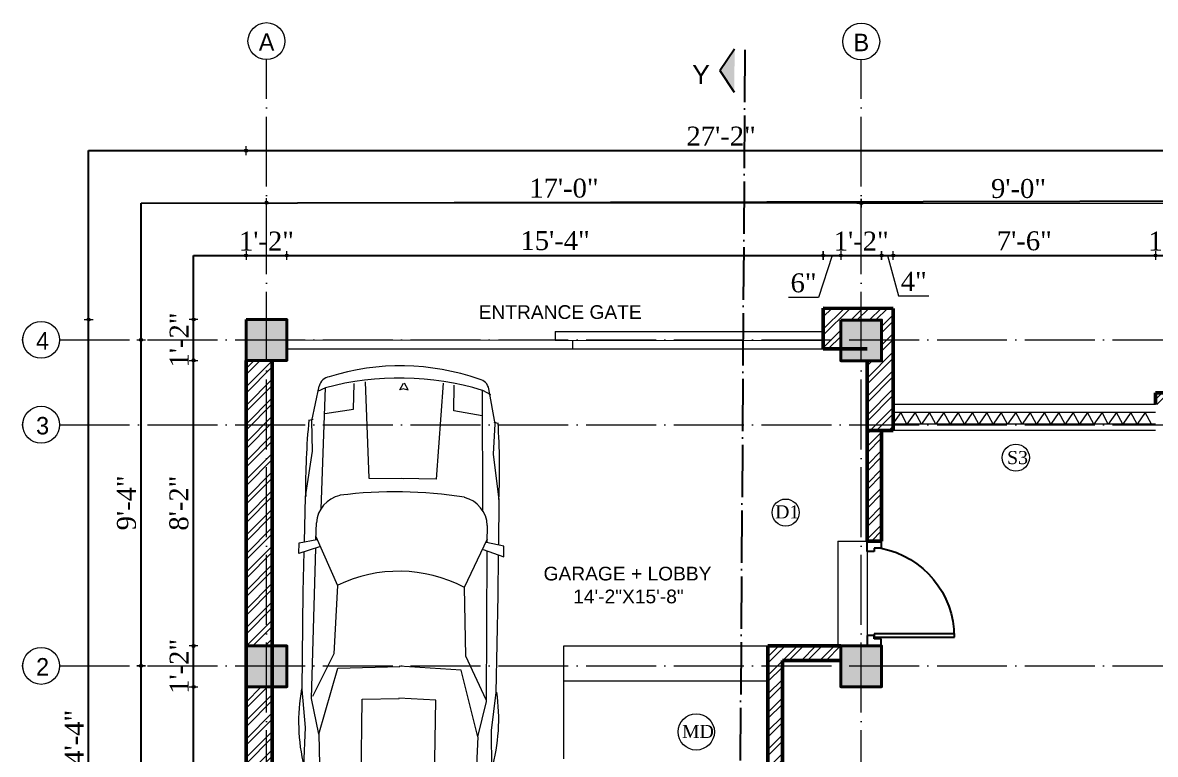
# Model space of a CAD drawing. Header units: inches. Extents: x 153221 to 157601, y -20468 to 0.
# Drawn here: x 153976 to 154364.6, y -18753.9 to -18502.6 of the extents above; entities that cross this region are included whole.
import ezdxf

# ---------------------------------------------------------------- set-up
doc = ezdxf.new("R2010")
doc.units = ezdxf.units.IN
doc.header["$MEASUREMENT"] = 0
doc.header["$PDMODE"] = 99
doc.linetypes.add('ACAD_ISO04W100', pattern=[30, 24, -3, 0, -3])
for name, color, linetype, lineweight in [('CENTER  LINE RA', 10, 'ACAD_ISO04W100', 20), ('CONC. OUTLINE RA', 150, 'Continuous', 40), ('door', 170, 'Continuous', 25), ('DOOR-WIN RA', 3, 'Continuous', 20), ('ELE2 RA', 130, 'Continuous', 20), ('elev 2', 20, 'Continuous', 25), ('Furniture', 22, 'Continuous', 13), ('Hatch', 254, 'Continuous', 9), ('HATCH RA', 8, 'Continuous', 5), ('Text', 7, 'Continuous', 18), ('TEXTLAYER', 7, 'Continuous', 18), ('WALL RA', 42, 'Continuous', 50)]:
    doc.layers.add(name, color=color, linetype=linetype, lineweight=lineweight)
for name, color, linetype in [('Column & Beam', 7, 'Continuous'), ('IN-WALL', 1, 'Continuous'), ('lettring', 7, 'Continuous')]:
    doc.layers.add(name, color=color, linetype=linetype)
doc.styles.add('DIM', font='dutch.ttf')
doc.styles.get("Standard").update_dxf_attribs({"font": 'arial.ttf'})
doc.styles.add('titles', font='GOTHICB.TTF')
doc.dimstyles.new('Copy of DIM 8', dxfattribs={"dimtxt": 6.5, "dimasz": 1, "dimexe": 6, "dimexo": 18, "dimgap": 1.6875, "dimtad": 1, "dimdec": 0, "dimzin": 3, "dimdsep": 46, "dimlunit": 4, "dimtxsty": 'DIM', "dimblk": 'dot 2', "dimcen": 0.09375, "dimse1": 1, "dimse2": 1, "dimclrd": 1, "dimclre": 1, "dimclrt": 256, "dimadec": 0, "dimazin": 0, "dimtfac": 0.75, "dimtdec": 0, "dimtix": 1, "dimtmove": 1, "dimatfit": 3, "dimldrblk": 'DOT', "dimfxl": 1, "dimtolj": 1, "dimtzin": 0, "dimlwd": 9, "dimlwe": 9, "dimarcsym": 0})
pattern_1 = [(45, (5959.903, -3873.081), (-3.18198052, 3.18198052), []), (45, (5962.0244, -3873.081), (-3.18198052, 3.18198052), [])]
pattern_2 = [(45, (-3431.4382, 0), (-3.18198052, 3.18198052), []), (45, (-3429.317, 0), (-3.18198052, 3.18198052), [])]

# ---------------------------------------------------------------- blocks, each defined once
blk = doc.blocks.new('A$C09e26c44')
at = {"layer": 'Furniture'}
for p, q in [((35.19, 156), (4.65, 154.73)), ((35.08, 156), (65.62, 154.73)), ((4.65, 154.73), (2.9, 138.03)), ((65.62, 154.73), (67.37, 138.03)), ((3.95, 150.37), (35.31, 151.17)), ((4.04, 150.5), (5.75, 147.13)), ((66.33, 150.37), (34.96, 151.17)), ((66.23, 150.5), (64.53, 147.13)), ((5.75, 147.13), (35.28, 147.14)), ((7.86, 126.92), (8.57, 147.13)), ((64.53, 147.13), (34.99, 147.14)), ((62.41, 126.92), (61.7, 147.13)), ((22.56, 142.93), (22.51, 114.64)), ((47.71, 142.93), (47.76, 114.64)), ((2.9, 138.03), (3.23, 124.74)), ((67.37, 138.03), (67.04, 124.74)), ((3.23, 124.74), (1.88, 111.64)), ((7.86, 126.92), (5.15, 114.78)), ((7.86, 126.92), (13.99, 104.19)), ((62.41, 126.92), (56.28, 104.19)), ((62.41, 126.92), (65.12, 114.78)), ((67.04, 124.74), (68.4, 111.64)), ((5.15, 114.78), (5.71, 63.1)), ((12.57, 99.21), (5.39, 114.07)), ((22.51, 114.64), (35.18, 114.18)), ((47.76, 114.64), (35.09, 114.18)), ((57.7, 99.21), (64.88, 114.07)), ((65.12, 114.78), (64.56, 63.1)), ((1.88, 111.64), (1.65, 78.17)), ((68.4, 111.64), (68.62, 78.17)), ((13.99, 104.19), (35.27, 103.19)), ((56.28, 104.19), (35, 103.19)), ((13.39, 75.75), (12.57, 99.21)), ((56.88, 75.75), (57.7, 99.21)), ((1.65, 78.17), (1.76, 64.44)), ((68.62, 78.17), (68.51, 64.44)), ((5.75, 59.03), (13.39, 75.75)), ((64.52, 59.03), (56.88, 75.75)), ((7.07, 62.63), (0, 65.04)), ((0, 65.04), (0.01, 61.32)), ((63.2, 62.63), (70.27, 65.04)), ((70.27, 65.04), (70.27, 61.32)), ((0.01, 61.32), (6.05, 60.16)), ((1.79, 60.98), (1.91, 45.47)), ((5.74, 60.22), (5.8, 54.34)), ((70.27, 61.32), (64.22, 60.16)), ((64.53, 60.22), (64.47, 54.34)), ((68.48, 60.98), (68.36, 45.47)), ((7.38, 49.56), (8.17, 7.96)), ((62.89, 49.56), (62.1, 7.96)), ((1.91, 45.47), (4.04, 29.82)), ((68.36, 45.47), (66.23, 29.82)), ((21.71, 5.75), (23.56, 38.74)), ((23.56, 38.74), (35.56, 38.67)), ((46.71, 38.74), (34.71, 38.67)), ((48.56, 5.75), (46.71, 38.74)), ((4.04, 29.82), (3.65, 19.4)), ((66.23, 29.82), (66.62, 19.4)), ((2.76, 19.22), (4.09, 18.81)), ((3.65, 19.4), (6.05, 7.4)), ((8.14, 16.77), (17.94, 15.19)), ((62.13, 16.77), (52.33, 15.19)), ((66.62, 19.4), (64.22, 7.4)), ((67.52, 19.22), (66.18, 18.81)), ((17.94, 15.19), (17.95, 6.33)), ((52.33, 15.19), (52.32, 6.33)), ((8.17, 7.96), (5.45, 9.32)), ((35.05, 7.91), (33.73, 8.22)), ((33.73, 8.22), (34.96, 5.91)), ((35.22, 7.91), (36.54, 8.22)), ((36.54, 8.22), (35.31, 5.91)), ((62.1, 7.96), (64.82, 9.32))]:
    blk.add_line(p, q, dxfattribs=at)
for centre, radius, start, end in [((65.17, 121.76), 64.36, 165.358, 189.1946), ((5.1, 121.76), 64.36, 350.8054, 14.642), ((35.14, 118.79), 48.24, 243.3754, 296.6246), ((16.27, 54.99), 10.48, 183.5097, 256.072), ((54.01, 54.99), 10.48, 283.928, 356.4903), ((223.47, 38.09), 221.58, 178.1098, 184.9195), ((35.14, 195.27), 151.98, 261.9077, 278.0923), ((-153.19, 38.09), 221.58, 355.0805, 1.8902), ((35.14, 101.92), 97.74, 253.9881, 286.0119), ((10.02, 8.2), 4.05, 191.3075, 260.8918), ((35.14, 81.07), 81.07, 251.4744, 288.5256), ((60.25, 8.2), 4.05, 279.1082, 348.6925)]:
    blk.add_arc(centre, radius, start, end, dxfattribs=at)
blk = doc.blocks.new('COLUMN')
at = {"layer": 'CONC. OUTLINE RA', "transparency": 33554687}
h = blk.add_hatch(color=256, dxfattribs=at)
h.dxf.hatch_style = 1
h.paths.add_polyline_path([(148062.93, -13130.45), (148076.93, -13130.45), (148076.93, -13116.45), (148062.93, -13116.45)])
at = {"layer": 'CONC. OUTLINE RA'}
blk.add_lwpolyline([(148062.93, -13116.45), (148076.93, -13116.45), (148076.93, -13130.45), (148062.93, -13130.45)], close=True, dxfattribs=at)
blk = doc.blocks.new('D1')
at = {"layer": 'door'}
for p, q in [((40756.71, -24912.93), (40760.71, -24912.93)), ((40756.71, -24912.93), (40756.71, -24914.93)), ((40756.71, -24914.93), (40758.71, -24914.93)), ((40758.71, -24914.93), (40758.71, -24915.93)), ((40760.71, -24915.93), (40760.71, -24912.93)), ((40758.71, -24915.93), (40760.71, -24915.93)), ((40758.71, -24940.43), (40735.75, -24940.43)), ((40735.93, -24939.43), (40758.71, -24939.43)), ((40758.71, -24939.43), (40758.71, -24940.43)), ((40758.71, -24940.93), (40758.71, -24939.93)), ((40758.71, -24939.93), (40760.71, -24939.93)), ((40760.71, -24939.93), (40760.71, -24942.93)), ((40756.71, -24940.93), (40758.71, -24940.93)), ((40756.71, -24942.93), (40756.71, -24940.93)), ((40760.71, -24942.93), (40756.71, -24942.93))]:
    blk.add_line(p, q, dxfattribs=at)
blk.add_arc((40761.75, -24940.43), 25.99, 101.1753, 180.0001, dxfattribs=at)
blk = doc.blocks.new('dot1')
at = {"layer": 'Hatch'}
h = blk.add_hatch(color=256, dxfattribs=at)
edge = h.paths.add_edge_path()
edge.add_arc((0, 0), 1, 0, 360)
for p, q in [((3, 0), (-3, 0)), ((0, 3), (0, -3))]:
    blk.add_line(p, q, dxfattribs=at)
blk.add_circle((0, 0), 1, dxfattribs=at)
blk = doc.blocks.new('dot 2')
at = {"layer": 'Hatch', "xscale": 0.5, "yscale": 0.5, "zscale": 0.5}
blk.add_blockref('dot1', (0, 0), dxfattribs=at)
blk = doc.blocks.new('*D826')
at = {"layer": 'Defpoints', "color": 0, "transparency": 16777216}
for p in [(154119.75, -18582.56), (154105.75, -18604.56), (154119.75, -18604.56)]:
    blk.add_point(p, dxfattribs=at)
at = {"layer": 'lettring', "color": 1, "lineweight": 9, "transparency": 16777216}
for p, q in [((154104.75, -18582.56), (154103.75, -18582.56)), ((154105.75, -18582.56), (154119.75, -18582.56)), ((154120.75, -18582.56), (154121.75, -18582.56))]:
    blk.add_line(p, q, dxfattribs=at)
blk.add_blockref('dot 2', (154105.75, -18582.56), dxfattribs=at)
at = {"layer": 'lettring', "color": 1, "lineweight": 9, "transparency": 16777216, "rotation": 180}
blk.add_blockref('dot 2', (154119.75, -18582.56), dxfattribs=at)
at = {"layer": 'lettring', "transparency": 16777216, "insert": (154112.75, -18577.6), "char_height": 6.5, "attachment_point": 5, "style": 'DIM'}
blk.add_mtext('\\A1;1\'-2"', dxfattribs=at)
blk = doc.blocks.new('_Dot')
at = {"color": 0, "linetype": 'ByBlock', "lineweight": -2}
blk.add_line((-0.5, 0), (-1, 0), dxfattribs=at)
at = {"color": 0, "linetype": 'ByBlock', "const_width": 0.5}
blk.add_lwpolyline([(-0.25, 0, 1), (0.25, 0, 1)], format="xyb", close=True, dxfattribs=at)
blk = doc.blocks.new('*D827')
at = {"layer": 'Defpoints', "color": 0, "transparency": 16777216}
for p in [(154303.79, -18582.56), (154303.79, -18600.7), (154119.75, -18604.56)]:
    blk.add_point(p, dxfattribs=at)
at = {"layer": 'lettring', "color": 1, "lineweight": 9, "transparency": 16777216}
blk.add_line((154120.75, -18582.56), (154302.79, -18582.56), dxfattribs=at)
at = {"layer": 'lettring', "color": 1, "lineweight": 9, "transparency": 16777216, "rotation": 180}
blk.add_blockref('dot 2', (154119.75, -18582.56), dxfattribs=at)
at = {"layer": 'lettring', "color": 1, "lineweight": 9, "transparency": 16777216}
blk.add_blockref('dot 2', (154303.79, -18582.56), dxfattribs=at)
at = {"layer": 'lettring', "transparency": 16777216, "insert": (154211.77, -18577.49), "char_height": 6.5, "attachment_point": 5, "style": 'DIM'}
blk.add_mtext('\\A1;15\'-4"', dxfattribs=at)
blk = doc.blocks.new('*D851')
at = {"layer": 'Defpoints', "color": 0, "transparency": 16777216}
for p in [(154309.8, -18582.56), (154303.79, -18600.7), (154309.8, -18604.7)]:
    blk.add_point(p, dxfattribs=at)
at = {"layer": 'lettring', "color": 1, "lineweight": 9, "transparency": 16777216}
for p, q in [((154306.79, -18582.56), (154302.18, -18597)), ((154304.79, -18582.56), (154308.8, -18582.56)), ((154302.18, -18597), (154291.85, -18597))]:
    blk.add_line(p, q, dxfattribs=at)
at = {"layer": 'lettring', "color": 1, "lineweight": 9, "transparency": 16777216, "rotation": 180}
blk.add_blockref('dot 2', (154303.79, -18582.56), dxfattribs=at)
at = {"layer": 'lettring', "color": 1, "lineweight": 9, "transparency": 16777216}
blk.add_blockref('dot 2', (154309.8, -18582.56), dxfattribs=at)
at = {"layer": 'lettring', "transparency": 16777216, "insert": (154297.01, -18591.99), "char_height": 6.5, "attachment_point": 5, "style": 'DIM'}
blk.add_mtext('\\A1;6"', dxfattribs=at)
blk = doc.blocks.new('*D852')
at = {"layer": 'Defpoints', "color": 0, "transparency": 16777216}
for p in [(154323.79, -18582.56), (154309.8, -18604.7), (154323.79, -18604.71)]:
    blk.add_point(p, dxfattribs=at)
at = {"layer": 'lettring', "color": 1, "lineweight": 9, "transparency": 16777216}
for p, q in [((154308.8, -18582.56), (154307.8, -18582.56)), ((154309.8, -18582.56), (154323.79, -18582.56)), ((154324.79, -18582.56), (154325.79, -18582.56))]:
    blk.add_line(p, q, dxfattribs=at)
blk.add_blockref('dot 2', (154309.8, -18582.56), dxfattribs=at)
at = {"layer": 'lettring', "color": 1, "lineweight": 9, "transparency": 16777216, "rotation": 180}
blk.add_blockref('dot 2', (154323.79, -18582.56), dxfattribs=at)
at = {"layer": 'lettring', "transparency": 16777216, "insert": (154316.79, -18577.6), "char_height": 6.5, "attachment_point": 5, "style": 'DIM'}
blk.add_mtext('\\A1;1\'-2"', dxfattribs=at)
blk = doc.blocks.new('*D853')
at = {"layer": 'Defpoints', "color": 0, "transparency": 16777216}
for p in [(154327.79, -18582.56), (154327.79, -18600.72), (154323.79, -18604.71)]:
    blk.add_point(p, dxfattribs=at)
at = {"layer": 'lettring', "color": 1, "lineweight": 9, "transparency": 16777216}
for p, q in [((154322.79, -18582.56), (154321.79, -18582.56)), ((154323.79, -18582.56), (154327.79, -18582.56)), ((154323.79, -18582.56), (154327.79, -18582.56)), ((154325.79, -18582.56), (154329.57, -18596.39)), ((154328.79, -18582.56), (154329.79, -18582.56)), ((154329.57, -18596.39), (154340.04, -18596.39))]:
    blk.add_line(p, q, dxfattribs=at)
blk.add_blockref('dot 2', (154323.79, -18582.56), dxfattribs=at)
at = {"layer": 'lettring', "color": 1, "lineweight": 9, "transparency": 16777216, "rotation": 180}
blk.add_blockref('dot 2', (154327.79, -18582.56), dxfattribs=at)
at = {"layer": 'lettring', "transparency": 16777216, "insert": (154334.81, -18591.45), "char_height": 6.5, "attachment_point": 5, "style": 'DIM'}
blk.add_mtext('\\A1;4"', dxfattribs=at)
blk = doc.blocks.new('*D854')
at = {"layer": 'Defpoints', "color": 0, "transparency": 16777216}
for p in [(154417.7, -18582.56), (154327.79, -18600.72), (154417.7, -18633.67)]:
    blk.add_point(p, dxfattribs=at)
at = {"layer": 'lettring', "color": 1, "lineweight": 9, "transparency": 16777216}
blk.add_line((154328.79, -18582.56), (154416.7, -18582.56), dxfattribs=at)
at = {"layer": 'lettring', "color": 1, "lineweight": 9, "transparency": 16777216, "rotation": 180}
blk.add_blockref('dot 2', (154327.79, -18582.56), dxfattribs=at)
at = {"layer": 'lettring', "color": 1, "lineweight": 9, "transparency": 16777216}
blk.add_blockref('dot 2', (154417.7, -18582.56), dxfattribs=at)
at = {"layer": 'lettring', "transparency": 16777216, "insert": (154372.75, -18577.56), "char_height": 6.5, "attachment_point": 5, "style": 'DIM'}
blk.add_mtext('\\A1;7\'-6"', dxfattribs=at)
blk = doc.blocks.new('*D828')
at = {"layer": 'Defpoints', "color": 0, "transparency": 16777216}
for p in [(154431.7, -18582.56), (154417.7, -18633.67), (154431.7, -18633.67)]:
    blk.add_point(p, dxfattribs=at)
at = {"layer": 'lettring', "color": 1, "lineweight": 9, "transparency": 16777216}
for p, q in [((154416.7, -18582.56), (154415.7, -18582.56)), ((154417.7, -18582.56), (154431.7, -18582.56)), ((154432.7, -18582.56), (154433.7, -18582.56))]:
    blk.add_line(p, q, dxfattribs=at)
blk.add_blockref('dot 2', (154417.7, -18582.56), dxfattribs=at)
at = {"layer": 'lettring', "color": 1, "lineweight": 9, "transparency": 16777216, "rotation": 180}
blk.add_blockref('dot 2', (154431.7, -18582.56), dxfattribs=at)
at = {"layer": 'lettring', "transparency": 16777216, "insert": (154424.7, -18577.6), "char_height": 6.5, "attachment_point": 5, "style": 'DIM'}
blk.add_mtext('\\A1;1\'-2"', dxfattribs=at)
blk = doc.blocks.new('*D829')
at = {"layer": 'Defpoints', "color": 0, "transparency": 16777216}
for p in [(154316.82, -18564.56), (154112.75, -18611.56), (154316.79, -18611.7)]:
    blk.add_point(p, dxfattribs=at)
at = {"layer": 'lettring', "color": 1, "lineweight": 9, "transparency": 16777216}
blk.add_line((154113.78, -18564.43), (154315.82, -18564.56), dxfattribs=at)
for p, rotation in [((154112.78, -18564.42), 179.9608248335696), ((154316.82, -18564.56), 359.9608248335696)]:
    blk.add_blockref('dot 2', p, dxfattribs=dict(at, rotation=rotation))
at = {"layer": 'lettring', "transparency": 16777216, "insert": (154214.81, -18559.47), "char_height": 6.5, "attachment_point": 5, "rotation": 359.9608, "style": 'DIM'}
blk.add_mtext('\\A1;17\'-0"', dxfattribs=at)
blk = doc.blocks.new('*D830')
at = {"layer": 'Defpoints', "color": 0, "transparency": 16777216}
for p in [(154424.7, -18564.56), (154424.7, -18564.64), (154316.79, -18611.7)]:
    blk.add_point(p, dxfattribs=at)
at = {"layer": 'lettring', "color": 1, "lineweight": 9, "transparency": 16777216}
blk.add_line((154317.82, -18564.56), (154423.7, -18564.64), dxfattribs=at)
for p, rotation in [((154316.82, -18564.56), 179.9608248335695), ((154424.7, -18564.64), 359.9608248335695)]:
    blk.add_blockref('dot 2', p, dxfattribs=dict(at, rotation=rotation))
at = {"layer": 'lettring', "transparency": 16777216, "insert": (154370.76, -18559.6), "char_height": 6.5, "attachment_point": 5, "rotation": 359.9608, "style": 'DIM'}
blk.add_mtext('\\A1;9\'-0"', dxfattribs=at)
blk = doc.blocks.new('*D831')
at = {"layer": 'Defpoints', "color": 0, "transparency": 16777216}
for p in [(154431.7, -18546.56), (154105.75, -18604.56), (154431.7, -18633.67)]:
    blk.add_point(p, dxfattribs=at)
at = {"layer": 'lettring', "color": 1, "lineweight": 9, "transparency": 16777216}
blk.add_line((154106.75, -18546.56), (154430.7, -18546.56), dxfattribs=at)
at = {"layer": 'lettring', "color": 1, "lineweight": 9, "transparency": 16777216, "rotation": 180}
blk.add_blockref('dot 2', (154105.75, -18546.56), dxfattribs=at)
at = {"layer": 'lettring', "color": 1, "lineweight": 9, "transparency": 16777216}
blk.add_blockref('dot 2', (154431.7, -18546.56), dxfattribs=at)
at = {"layer": 'lettring', "transparency": 16777216, "insert": (154268.73, -18541.56), "char_height": 6.5, "attachment_point": 5, "style": 'DIM'}
blk.add_mtext('\\A1;27\'-2"', dxfattribs=at)
blk = doc.blocks.new('BIUD')
at = {"layer": 'Column & Beam'}
h = blk.add_hatch(color=256, dxfattribs=at)
h.dxf.hatch_style = 1
h.paths.add_polyline_path([(154227.37, -14155.81), (154227.47, -14140.87), (154222.36, -14148.3)])
h = blk.add_hatch(color=256, dxfattribs=at)
h.dxf.hatch_style = 1
h.paths.add_polyline_path([(154222.46, -14605.46), (154222.56, -14590.52), (154217.46, -14597.95)])
at = {"layer": 'elev 2'}
for p, q in [((154222.36, -14148.3), (154227.47, -14140.87)), ((154222.36, -14148.3), (154227.37, -14155.81)), ((154217.46, -14597.95), (154222.56, -14590.52)), ((154222.56, -14590.52), (154222.46, -14605.46)), ((154217.46, -14597.95), (154222.46, -14605.46))]:
    blk.add_line(p, q, dxfattribs=at)
at = {"layer": 'elev 2', "linetype": 'ACAD_ISO04W100', "ltscale": 0.75}
blk.add_line((154231.03, -14141.23), (154227.94, -14605.58), dxfattribs=at)
at = {"layer": 'Text', "char_height": 6.57, "attachment_point": 1, "rotation": 359.6191}
for insert in [(154212.88, -14146.4), (154207.97, -14596.06)]:
    blk.add_mtext_dynamic_manual_height_columns('Y', width=6.5733, gutter_width=32.87, heights=[0], dxfattribs=dict(at, insert=insert))
blk = doc.blocks.new('nbc')
at = {"layer": 'CENTER  LINE RA', "linetype": 'ACAD_ISO04W100'}
for p, q in [((157544.19, -18980.32), (157544.19, -18515.32)), ((157748.23, -18980.32), (157748.23, -18515.46)), ((157473.24, -18611.56), (158032.97, -18611.56)), ((157473.24, -18640.7), (158032.97, -18640.7)), ((157473.24, -18723.5), (158032.97, -18723.5))]:
    blk.add_line(p, q, dxfattribs=at)
at = {"layer": 'Text'}
for centre in [(157544.19, -18508.98), (157544.19, -18508.98), (157544.19, -18508.98), (157748.23, -18509.12), (157748.23, -18509.12), (157748.23, -18509.12), (157466.9, -18611.56), (157466.89, -18611.56), (157466.9, -18611.56), (157466.9, -18640.7), (157466.89, -18640.7), (157466.9, -18640.7), (157466.9, -18723.5), (157466.89, -18723.5), (157466.9, -18723.5)]:
    blk.add_circle(centre, 6.34, dxfattribs=at)
at = {"layer": 'Text', "char_height": 6, "width": 68.6783, "attachment_point": 3, "rotation": 0.0035, "style": 'titles'}
for s, insert in [('{\\fStylus BT|b0|i0|c0|p34;A}', (157546.91, -18506.3)), ('{\\fStylus BT|b0|i0|c0|p34;B}', (157750.95, -18506.44)), ('{\\fStylus BT|b0|i0|c0|p34;4}', (157469.62, -18608.89)), ('{\\fStylus BT|b0|i0|c0|p34;3}', (157469.62, -18638.03)), ('{\\fStylus BT|b0|i0|c0|p34;2}', (157469.62, -18720.82))]:
    blk.add_mtext(s, dxfattribs=dict(at, insert=insert))
blk = doc.blocks.new('*D839')
at = {"layer": 'Defpoints', "color": 0, "transparency": 16777216}
for p in [(154105.75, -18604.56), (154087.75, -18618.56), (154105.75, -18618.56)]:
    blk.add_point(p, dxfattribs=at)
at = {"layer": 'lettring', "color": 1, "lineweight": 9, "transparency": 16777216}
for p, q in [((154087.75, -18603.56), (154087.75, -18602.56)), ((154087.75, -18604.56), (154087.75, -18618.56)), ((154087.75, -18619.56), (154087.75, -18620.56))]:
    blk.add_line(p, q, dxfattribs=at)
for p, rotation in [((154087.75, -18604.56), 270), ((154087.75, -18618.56), 90)]:
    blk.add_blockref('dot 2', p, dxfattribs=dict(at, rotation=rotation))
at = {"layer": 'lettring', "transparency": 16777216, "insert": (154082.79, -18611.56), "char_height": 6.5, "attachment_point": 5, "rotation": 90, "style": 'DIM'}
blk.add_mtext('\\A1;1\'-2"', dxfattribs=at)
blk = doc.blocks.new('*D840')
at = {"layer": 'Defpoints', "color": 0, "transparency": 16777216}
for p in [(154105.75, -18618.56), (154087.75, -18716.64), (154105.75, -18716.64)]:
    blk.add_point(p, dxfattribs=at)
at = {"layer": 'lettring', "color": 1, "lineweight": 9, "transparency": 16777216}
blk.add_line((154087.75, -18619.56), (154087.75, -18715.64), dxfattribs=at)
for p, rotation in [((154087.75, -18618.56), 90), ((154087.75, -18716.64), 270)]:
    blk.add_blockref('dot 2', p, dxfattribs=dict(at, rotation=rotation))
at = {"layer": 'lettring', "transparency": 16777216, "insert": (154082.74, -18667.6), "char_height": 6.5, "attachment_point": 5, "rotation": 90, "style": 'DIM'}
blk.add_mtext('\\A1;8\'-2"', dxfattribs=at)
blk = doc.blocks.new('*D841')
at = {"layer": 'Defpoints', "color": 0, "transparency": 16777216}
for p in [(154105.75, -18716.64), (154087.75, -18730.64), (154105.75, -18730.64)]:
    blk.add_point(p, dxfattribs=at)
at = {"layer": 'lettring', "color": 1, "lineweight": 9, "transparency": 16777216}
for p, q in [((154087.75, -18715.64), (154087.75, -18714.64)), ((154087.75, -18716.64), (154087.75, -18730.64)), ((154087.75, -18731.64), (154087.75, -18732.64))]:
    blk.add_line(p, q, dxfattribs=at)
for p, rotation in [((154087.75, -18716.64), 270), ((154087.75, -18730.64), 90)]:
    blk.add_blockref('dot 2', p, dxfattribs=dict(at, rotation=rotation))
at = {"layer": 'lettring', "transparency": 16777216, "insert": (154082.79, -18723.64), "char_height": 6.5, "attachment_point": 5, "rotation": 90, "style": 'DIM'}
blk.add_mtext('\\A1;1\'-2"', dxfattribs=at)
blk = doc.blocks.new('*D842')
at = {"layer": 'Defpoints', "color": 0, "transparency": 16777216}
for p in [(154105.75, -18730.64), (154087.75, -18882.34), (154105.25, -18882.34)]:
    blk.add_point(p, dxfattribs=at)
at = {"layer": 'lettring', "color": 1, "lineweight": 9, "transparency": 16777216}
blk.add_line((154087.75, -18731.64), (154087.75, -18881.34), dxfattribs=at)
for p, rotation in [((154087.75, -18730.64), 90), ((154087.75, -18882.34), 270)]:
    blk.add_blockref('dot 2', p, dxfattribs=dict(at, rotation=rotation))
at = {"layer": 'lettring', "transparency": 16777216, "insert": (154082.72, -18806.49), "char_height": 6.5, "attachment_point": 5, "rotation": 90, "style": 'DIM'}
blk.add_mtext('\\A1;12\'-8"', dxfattribs=at)
blk = doc.blocks.new('*D823')
at = {"layer": 'Defpoints', "color": 0, "transparency": 16777216}
for p in [(154112.75, -18611.53), (154069.75, -18723.47), (154112.75, -18723.47)]:
    blk.add_point(p, dxfattribs=at)
at = {"layer": 'lettring', "color": 1, "lineweight": 9, "transparency": 16777216}
blk.add_line((154069.75, -18612.53), (154069.75, -18722.47), dxfattribs=at)
for p, rotation in [((154069.75, -18611.53), 90), ((154069.75, -18723.47), 270)]:
    blk.add_blockref('dot 2', p, dxfattribs=dict(at, rotation=rotation))
at = {"layer": 'lettring', "transparency": 16777216, "insert": (154064.75, -18667.5), "char_height": 6.5, "attachment_point": 5, "rotation": 90, "style": 'DIM'}
blk.add_mtext('\\A1;9\'-4"', dxfattribs=at)
blk = doc.blocks.new('*D824')
at = {"layer": 'Defpoints', "color": 0, "transparency": 16777216}
for p in [(154112.75, -18723.47), (154069.75, -18889.17), (154112.75, -18889.17)]:
    blk.add_point(p, dxfattribs=at)
at = {"layer": 'lettring', "color": 1, "lineweight": 9, "transparency": 16777216}
blk.add_line((154069.75, -18724.47), (154069.75, -18888.17), dxfattribs=at)
for p, rotation in [((154069.75, -18723.47), 90), ((154069.75, -18889.17), 270)]:
    blk.add_blockref('dot 2', p, dxfattribs=dict(at, rotation=rotation))
at = {"layer": 'lettring', "transparency": 16777216, "insert": (154064.73, -18806.32), "char_height": 6.5, "attachment_point": 5, "rotation": 90, "style": 'DIM'}
blk.add_mtext('\\A1;13\'-10"', dxfattribs=at)
blk = doc.blocks.new('FGDFG')
at = {"layer": 'HATCH RA'}
h = blk.add_hatch(dxfattribs=at)
h.set_pattern_fill('ANSI32', color=256, scale=12)
h.set_pattern_definition(pattern_2)
h.paths.add_polyline_path([(154323.79, -18642.67), (154318.79, -18642.67), (154318.79, -18680.64), (154323.59, -18680.64), (154323.79, -18680.64)])
h.paths.add_polyline_path([(154546.18, -18750.28), (154546.18, -18725.41), (154528.34, -18725.41), (154528.34, -18750.28)], flags=9)
h.paths.add_polyline_path([(154546.03, -18822.13), (154546.03, -18791.57), (154528.19, -18791.57), (154528.19, -18822.13)], flags=9)
h.paths.add_polyline_path([(154174.62, -18872.82), (154186.47, -18872.82), (154186.47, -18863.21), (154174.62, -18863.21)], flags=9)
h.paths.add_polyline_path([(154126.4, -18846.49), (154133.45, -18846.49), (154133.45, -18836.88), (154126.4, -18836.88)], flags=9)
h.paths.add_polyline_path([(154286.01, -18675.39), (154296.38, -18675.39), (154296.38, -18665.78), (154286.01, -18665.78)], flags=9)
h.paths.add_polyline_path([(154127.9, -18877.8), (154160.85, -18877.8), (154160.85, -18860.22), (154127.9, -18860.22)], flags=9)
h.paths.add_polyline_path([(154123.55, -18835.38), (154156.51, -18835.38), (154156.51, -18817.8), (154123.55, -18817.8)], flags=9)
h.paths.add_polyline_path([(154365.28, -18656.75), (154374.55, -18656.75), (154374.55, -18647.14), (154365.28, -18647.14)], flags=9)
h.paths.add_polyline_path([(154458.71, -18697.67), (154467.98, -18697.67), (154467.98, -18688.06), (154458.71, -18688.06)], flags=9)
h.paths.add_polyline_path([(154487.61, -18811.98), (154496.88, -18811.98), (154496.88, -18802.37), (154487.61, -18802.37)], flags=9)
h.paths.add_polyline_path([(154151.27, -18809.62), (154161.64, -18809.62), (154161.64, -18800.01), (154151.27, -18800.01)], flags=9)
h.paths.add_polyline_path([(154254.06, -18750.8), (154267.02, -18750.8), (154267.02, -18741.2), (154254.06, -18741.2)], flags=9)
h.paths.add_polyline_path([(154183.85, -18606.99), (154242.15, -18606.99), (154242.15, -18597.29), (154183.85, -18597.29)], flags=9)
h.paths.add_polyline_path([(154253.13, -18795.11), (154264.84, -18795.11), (154264.84, -18785.22), (154253.13, -18785.22)], flags=9)
h.paths.add_polyline_path([(154365.25, -18788.89), (154405.53, -18788.89), (154405.53, -18771.31), (154365.25, -18771.31)], flags=9)
h.paths.add_polyline_path([(154206.29, -18704.67), (154266.25, -18704.67), (154266.25, -18687.09), (154206.29, -18687.09)], flags=9)
h = blk.add_hatch(dxfattribs=at)
h.set_pattern_fill('ANSI32', color=256, scale=12)
h.set_pattern_definition(pattern_1)
h.paths.add_polyline_path([(154327.79, -18600.72), (154303.79, -18600.7), (154303.79, -18614.64), (154309.79, -18614.64), (154309.79, -18604.7), (154309.8, -18604.7), (154323.79, -18604.7), (154323.79, -18618.7), (154318.79, -18618.7), (154318.79, -18642.67), (154327.79, -18642.67)])
h = blk.add_hatch(dxfattribs=at)
h.set_pattern_fill('ANSI32', color=256, scale=12)
h.set_pattern_definition(pattern_1)
h.paths.add_polyline_path([(154114.75, -18618.56), (154105.75, -18618.56), (154105.75, -18716.64), (154114.75, -18716.64)])
h = blk.add_hatch(dxfattribs=at)
h.set_pattern_fill('ANSI32', color=256, scale=12)
h.set_pattern_definition(pattern_2)
h.paths.add_polyline_path([(154431.7, -18643.07), (154438.92, -18651.04), (154445.18, -18644.55), (154431.7, -18629.67), (154417.7, -18629.67), (154417.7, -18633.67), (154431.7, -18633.67)])
h.paths.add_polyline_path([(154499.8, -18701.98), (154493.47, -18708.37), (154501.81, -18716.64), (154510.1, -18716.64), (154510.1, -18730.64), (154510.1, -18730.65), (154514.1, -18730.65), (154514.1, -18716.15)])
h = blk.add_hatch(dxfattribs=at)
h.set_pattern_fill('ANSI32', color=256, scale=12)
h.set_pattern_definition(pattern_2)
h.paths.add_polyline_path([(154284.79, -18887.34), (154289.79, -18887.34), (154289.79, -18721.64), (154309.79, -18721.64), (154309.79, -18716.64), (154284.79, -18716.64)])
h = blk.add_hatch(dxfattribs=at)
h.set_pattern_fill('ANSI32', color=256, scale=12)
h.set_pattern_definition(pattern_1)
h.paths.add_polyline_path([(154105.75, -18882.34), (154114.75, -18882.34), (154114.75, -18730.64), (154105.75, -18730.64)])
at = {"layer": 'Defpoints'}
for points in [[(154051.75, -18546.56), (154451.25, -18546.56), (154578.85, -18676.39), (154579.6, -18950.84), (154051.75, -18950.13)], [(154069.75, -18564.56), (154445.44, -18563.82), (154560.87, -18684.02), (154561.55, -18932.82), (154069.75, -18932.15)], [(154087.75, -18582.56), (154430.57, -18582.56), (154542.89, -18691.65), (154542.9, -18914.28), (154087.75, -18914.17)]]:
    blk.add_lwpolyline(points, close=True, dxfattribs=at)
at = {"layer": 'DOOR-WIN RA'}
for p, q in [((154309.79, -18604.7), (154309.8, -18604.7)), ((154211.77, -18608.63), (154303.79, -18608.7)), ((154211.77, -18608.63), (154211.77, -18611.63)), ((154217.77, -18608.63), (154217.77, -18608.64)), ((154309.79, -18608.7), (154309.79, -18608.7)), ((154119.75, -18611.56), (154303.79, -18611.7)), ((154217.77, -18611.64), (154217.77, -18614.64)), ((154119.75, -18614.56), (154217.77, -18614.64)), ((154211.77, -18614.63), (154211.77, -18614.63)), ((154330.33, -18636.52), (154327.56, -18640.52)), ((154417.7, -18633.67), (154327.79, -18633.67)), ((154417.7, -18636.52), (154327.79, -18636.52)), ((154332.49, -18640.52), (154330.33, -18636.52)), ((154335.26, -18636.52), (154332.49, -18640.52)), ((154337.43, -18640.52), (154335.26, -18636.52)), ((154340.2, -18636.52), (154337.43, -18640.52)), ((154342.36, -18640.52), (154340.2, -18636.52)), ((154345.13, -18636.52), (154342.36, -18640.52)), ((154347.29, -18640.52), (154345.13, -18636.52)), ((154350.06, -18636.52), (154347.29, -18640.52)), ((154352.23, -18640.52), (154350.06, -18636.52)), ((154355, -18636.52), (154352.23, -18640.52)), ((154357.16, -18640.52), (154355, -18636.52)), ((154359.93, -18636.52), (154357.16, -18640.52)), ((154362.09, -18640.52), (154359.93, -18636.52)), ((154364.86, -18636.52), (154362.09, -18640.52)), ((154367.03, -18640.52), (154364.86, -18636.52)), ((154369.8, -18636.52), (154367.03, -18640.52)), ((154371.96, -18640.52), (154369.8, -18636.52)), ((154374.73, -18636.52), (154371.96, -18640.52)), ((154376.89, -18640.52), (154374.73, -18636.52)), ((154379.66, -18636.52), (154376.89, -18640.52)), ((154381.83, -18640.52), (154379.66, -18636.52)), ((154384.6, -18636.52), (154381.83, -18640.52)), ((154386.76, -18640.52), (154384.6, -18636.52)), ((154389.53, -18636.52), (154386.76, -18640.52)), ((154391.69, -18640.52), (154389.53, -18636.52)), ((154394.46, -18636.52), (154391.69, -18640.52)), ((154396.63, -18640.52), (154394.46, -18636.52)), ((154399.4, -18636.52), (154396.63, -18640.52)), ((154401.56, -18640.52), (154399.4, -18636.52)), ((154404.33, -18636.52), (154401.56, -18640.52)), ((154406.5, -18640.52), (154404.33, -18636.52)), ((154409.26, -18636.52), (154406.5, -18640.52)), ((154411.43, -18640.52), (154409.26, -18636.52)), ((154414.2, -18636.52), (154411.43, -18640.52)), ((154416.36, -18640.52), (154414.2, -18636.52)), ((154417.7, -18640.52), (154327.56, -18640.52)), ((154417.7, -18642.67), (154327.79, -18642.67)), ((154417.7, -18642.67), (154327.79, -18642.67))]:
    blk.add_line(p, q, dxfattribs=at)
at = {"layer": 'ELE2 RA'}
for p, q in [((154308.79, -18680.64), (154308.79, -18716.64)), ((154308.79, -18680.64), (154318.79, -18680.64)), ((154214.75, -18755.34), (154214.75, -18716.64)), ((154214.75, -18716.64), (154284.79, -18716.64)), ((154214.75, -18728.64), (154284.79, -18728.64))]:
    blk.add_line(p, q, dxfattribs=at)
at = {"layer": 'HATCH RA'}
for p, q in [((154217.77, -18614.64), (154303.79, -18614.64)), ((154318.79, -18680.64), (154318.79, -18716.64)), ((154309.79, -18721.64), (154309.79, -18716.64))]:
    blk.add_line(p, q, dxfattribs=at)
at = {"layer": 'TEXTLAYER'}
for centre, radius in [((154369.82, -18651.97), 4.65), ((154290.88, -18670.83), 4.65), ((154260.19, -18746.15), 6.23)]:
    blk.add_circle(centre, radius, dxfattribs=at)
at = {"layer": 'WALL RA'}
for p, q in [((154303.79, -18614.64), (154303.79, -18600.7)), ((154303.79, -18600.7), (154327.79, -18600.72)), ((154327.79, -18642.67), (154327.79, -18600.72)), ((154303.79, -18614.64), (154318.79, -18614.64)), ((154105.75, -18618.56), (154105.75, -18896.34)), ((154114.75, -18618.56), (154114.75, -18887.34)), ((154318.79, -18642.67), (154318.79, -18618.7)), ((154417.7, -18629.67), (154431.7, -18629.67)), ((154417.7, -18629.67), (154417.7, -18633.67)), ((154327.79, -18642.67), (154318.79, -18642.67)), ((154318.79, -18642.67), (154318.79, -18680.64)), ((154323.79, -18642.67), (154323.79, -18680.64)), ((154318.79, -18680.64), (154323.79, -18680.64)), ((154284.79, -18716.64), (154284.79, -18887.34)), ((154309.79, -18716.64), (154284.79, -18716.64)), ((154289.79, -18721.64), (154289.79, -18887.34)), ((154309.79, -18721.64), (154289.79, -18721.64))]:
    blk.add_line(p, q, dxfattribs=at)
blk.add_blockref('nbc', (-3431.44, 0.03))
at = {"layer": 'CONC. OUTLINE RA'}
for p in [(6042.82, -5488.12), (6246.86, -5488.26), (6042.82, -5600.19), (6246.86, -5600.19)]:
    blk.add_blockref('COLUMN', p, dxfattribs=at)
at = {"layer": 'HATCH RA'}
blk.add_blockref('BIUD', (45.89, -4370.7), dxfattribs=at)
at = {"layer": 'HATCH RA', "rotation": 179.0709494287302}
blk.add_blockref('A$C09e26c44', (154195.21, -18621.02), dxfattribs=at)
at = {"layer": 'IN-WALL', "xscale": -1.200000000002268, "yscale": 1.200000000002268, "zscale": 1.200000000002268}
blk.add_blockref('D1', (203231.64, 11214.88), dxfattribs=at)
at = {"insert": (154168.34, -18599.63), "char_height": 4.7109, "width": 89.4801, "attachment_point": 1}
blk.add_mtext('\\pi17.20406;ENTRANCE GATE', dxfattribs=at)
at = {"insert": (154191.68, -18689.43), "char_height": 4.7109, "attachment_point": 1}
blk.add_mtext_dynamic_manual_height_columns('\\pi16.13719;GARAGE + LOBBY\\P\\pi26.29328;14\'-2"X15\'-8"', width=89.4801, gutter_width=23.55, heights=[0], dxfattribs=at)
at = {"layer": 'TEXTLAYER', "char_height": 4.5, "width": 245.2674, "attachment_point": 1}
for s, insert in [('{\\fTimes New Roman|b0|i0|c0|p18;S3}', (154366.83, -18649.69)), ('{\\fTimes New Roman|b0|i0|c0|p18;D1}', (154287.25, -18668.33)), ('{\\fTimes New Roman|b0|i0|c0|p18;MD}', (154255.3, -18743.74))]:
    blk.add_mtext(s, dxfattribs=dict(at, insert=insert))
at = {"layer": 'lettring'}
for base, p1, p2, picture, middle in [((154431.7, -18546.56), (154105.75, -18604.56), (154431.7, -18633.67), '*D831', (154268.73, -18541.56)), ((154119.75, -18582.56), (154105.75, -18604.56), (154119.75, -18604.56), '*D826', (154112.75, -18577.6)), ((154303.79, -18582.56), (154119.75, -18604.56), (154303.79, -18600.7), '*D827', (154211.77, -18577.49)), ((154323.79, -18582.56), (154309.8, -18604.7), (154323.79, -18604.71), '*D852', (154316.79, -18577.6)), ((154417.7, -18582.56), (154327.79, -18600.72), (154417.7, -18633.67), '*D854', (154372.75, -18577.56)), ((154431.7, -18582.56), (154417.7, -18633.67), (154431.7, -18633.67), '*D828', (154424.7, -18577.6))]:
    dim = blk.add_linear_dim(base=base, p1=p1, p2=p2, dimstyle='Copy of DIM 8', dxfattribs=at)
    dim.commit()
    dim.dimension.update_dxf_attribs({"geometry": picture, "text_midpoint": middle})
dim = blk.add_aligned_dim(p1=(154112.75, -18611.56), p2=(154316.79, -18611.7), distance=47.14, dimstyle='Copy of DIM 8', dxfattribs=at)
dim.commit()
dim.dimension.update_dxf_attribs({"geometry": '*D829', "text_midpoint": (154214.81, -18559.47)})
for base, p1, p2, angle, picture, middle in [((154424.7, -18564.64), (154316.79, -18611.7), (154424.7, -18564.56), 179.9608, '*D830', (154370.76, -18559.6)), ((154087.75, -18618.56), (154105.75, -18604.56), (154105.75, -18618.56), 90, '*D839', (154082.79, -18611.56)), ((154069.75, -18723.47), (154112.75, -18611.53), (154112.75, -18723.47), 90, '*D823', (154064.75, -18667.5)), ((154087.75, -18716.64), (154105.75, -18618.56), (154105.75, -18716.64), 90, '*D840', (154082.74, -18667.6)), ((154087.75, -18730.64), (154105.75, -18716.64), (154105.75, -18730.64), 90, '*D841', (154082.79, -18723.64)), ((154069.75, -18889.17), (154112.75, -18723.47), (154112.75, -18889.17), 90, '*D824', (154064.73, -18806.32)), ((154087.75, -18882.34), (154105.75, -18730.64), (154105.25, -18882.34), 90, '*D842', (154082.72, -18806.49))]:
    dim = blk.add_linear_dim(base=base, p1=p1, p2=p2, angle=angle, dimstyle='Copy of DIM 8', dxfattribs=at)
    dim.commit()
    dim.dimension.update_dxf_attribs({"geometry": picture, "text_midpoint": middle})
for base, p1, p2, picture, middle in [((154309.8, -18582.56), (154303.79, -18600.7), (154309.8, -18604.7), '*D851', (154300.49, -18597)), ((154327.79, -18582.56), (154323.79, -18604.71), (154327.79, -18600.72), '*D853', (154331.26, -18596.39))]:
    dim = blk.add_linear_dim(base=base, p1=p1, p2=p2, dimstyle='Copy of DIM 8', dxfattribs=at)
    dim.commit()
    dim.dimension.update_dxf_attribs({"geometry": picture, "text_midpoint": middle, "dimtype": 128})
blk.add_linear_dim(base=(154051.75, -18604.56), p1=(154105.75, -18896.34), p2=(154105.75, -18604.56), angle=90, dimstyle='Copy of DIM 8', dxfattribs=at).render()

msp = doc.modelspace()

# ---------------------------------------------------------------- block references
at = {"layer": 'HATCH RA'}
msp.add_blockref('FGDFG', (-53.06, 0), dxfattribs=at)

doc.saveas('drawing.dxf')
